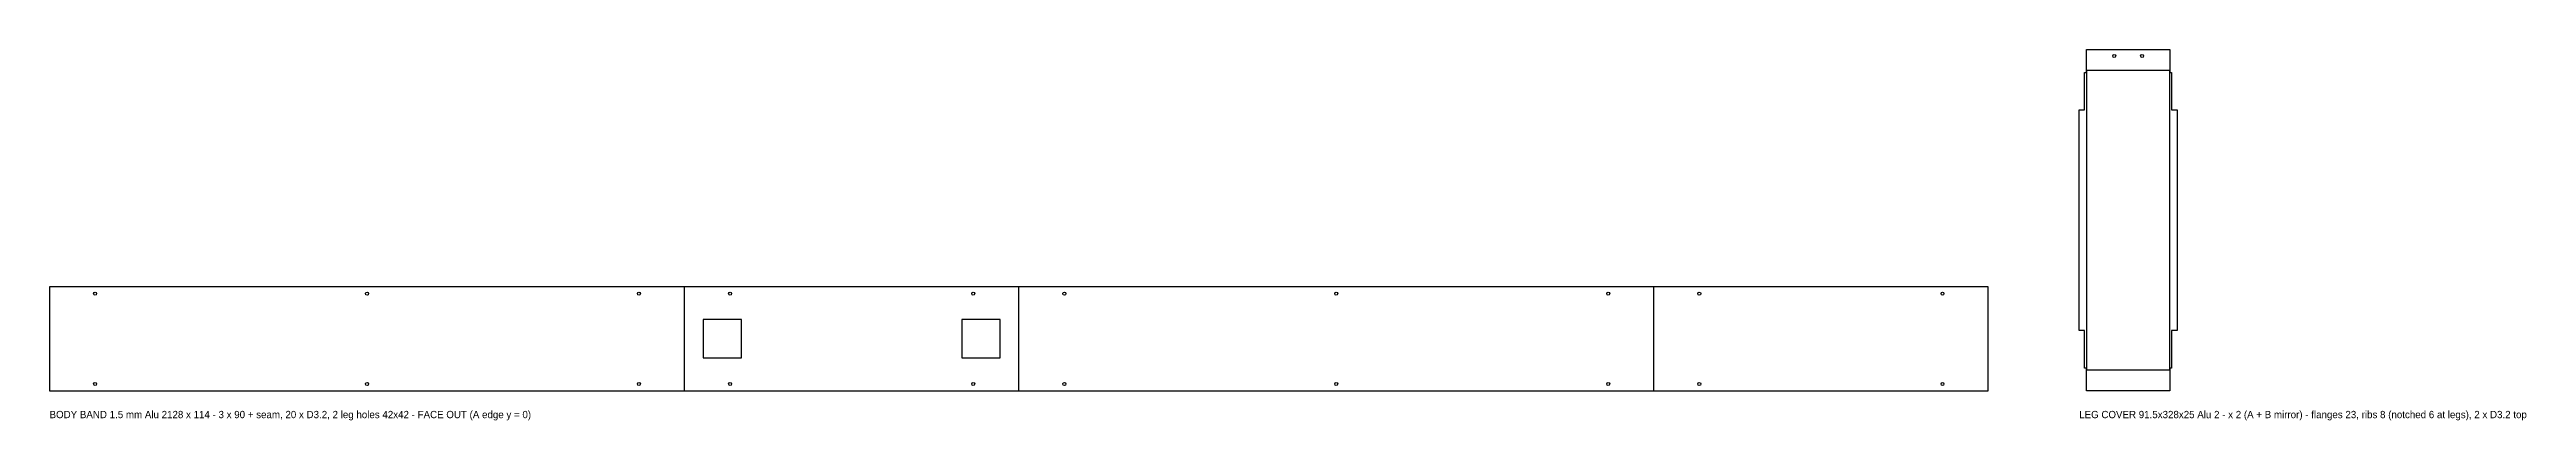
# Model space of a CAD drawing. Header units: millimetres. Extents: x 0 to 2719, y -32 to 374.
import ezdxf

# ---------------------------------------------------------------- set-up
doc = ezdxf.new("R2010")
doc.units = ezdxf.units.MM
for name, color, linetype in [('BEND_UP_90', 1, 'Continuous'), ('CUT', 7, 'Continuous'), ('HOLES_D3.2', 3, 'Continuous'), ('TEXT', 8, 'Continuous')]:
    doc.layers.add(name, color=color, linetype=linetype)

msp = doc.modelspace()

# ---------------------------------------------------------------- linework, layer by layer
at = {"layer": 'BEND_UP_90'}
for p, q in [((697, 0), (697, 114)), ((1064, 0), (1064, 114)), ((1761, 0), (1761, 114))]:
    msp.add_line(p, q, dxfattribs=at)
msp.add_lwpolyline([(2236, 23), (2327.5, 23), (2327.5, 351), (2236, 351)], close=True, dxfattribs=at)
at = {"layer": 'CUT'}
for points in [[(2327.5, 25), (2327.5, 0), (2236, 0), (2236, 25), (2234, 25), (2234, 66), (2228, 66), (2228, 308), (2234, 308), (2234, 349), (2236, 349), (2236, 374), (2327.5, 374), (2327.5, 349), (2329.5, 349), (2329.5, 308), (2335.5, 308), (2335.5, 66), (2329.5, 66), (2329.5, 25), (2327.5, 25)], [(0, 0), (2128, 0), (2128, 114), (0, 114)], [(717.5, 36), (759.5, 36), (759.5, 78), (717.5, 78)], [(1001.5, 36), (1043.5, 36), (1043.5, 78), (1001.5, 78)]]:
    msp.add_lwpolyline(points, close=True, dxfattribs=at)
at = {"layer": 'HOLES_D3.2'}
for centre in [(2266.5, 367), (2297, 367), (50, 106.5), (348.5, 106.5), (647, 106.5), (747, 106.5), (1014, 106.5), (1114, 106.5), (1412.5, 106.5), (1711, 106.5), (1811, 106.5), (2078, 106.5), (50, 7.5), (348.5, 7.5), (647, 7.5), (747, 7.5), (1014, 7.5), (1114, 7.5), (1412.5, 7.5), (1711, 7.5), (1811, 7.5), (2078, 7.5)]:
    msp.add_circle(centre, 1.6, dxfattribs=at)

# ---------------------------------------------------------------- texts
at = {"layer": 'TEXT'}
for s, p in [('BODY BAND 1.5 mm Alu 2128 x 114 - 3 x 90 + seam, 20 x D3.2, 2 leg holes 42x42 - FACE OUT (A edge y = 0)', (0, -30)), ('LEG COVER 91.5x328x25 Alu 2 - x 2 (A + B mirror) - flanges 23, ribs 8 (notched 6 at legs), 2 x D3.2 top', (2228, -30))]:
    msp.add_text(s, height=8, dxfattribs=at).set_placement(p)

doc.saveas('drawing.dxf')
